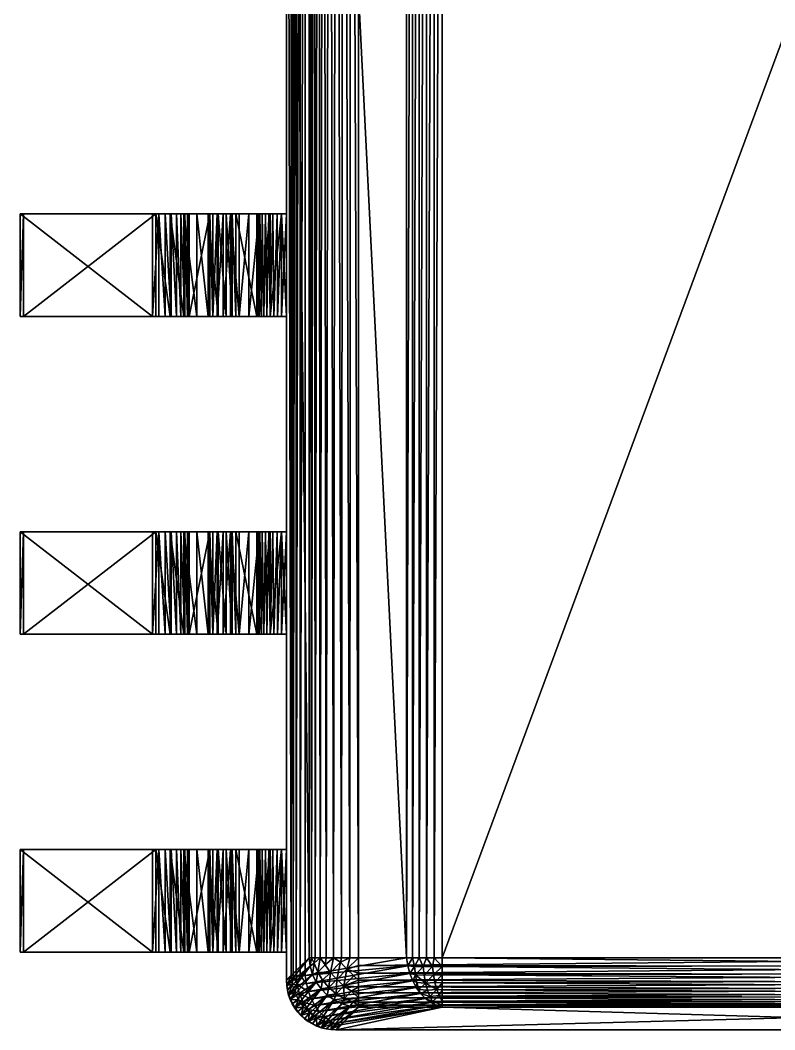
# Model space of a CAD drawing. Extents: x -3.01 to 3.01, y -4.33 to 4.33.
# Drawn here: x -3.013 to 0, y -4.325 to -0.291 of the extents above; entities that cross this region are included whole.
import ezdxf

# ---------------------------------------------------------------- set-up
doc = ezdxf.new("R2010")
doc.units = 0
for name, color, linetype in [('BODY_SO_ncl1_1', 250, 'CONTINUOUS'), ('LEAD_SO_ncl1_23', 7, 'CONTINUOUS'), ('LEAD_SO_ncl1_25', 7, 'CONTINUOUS'), ('LEAD_SO_ncl1_27', 7, 'CONTINUOUS')]:
    doc.layers.add(name, color=color, linetype=linetype)

msp = doc.modelspace()

# ---------------------------------------------------------------- meshes
at = {"layer": 'BODY_SO_ncl1_1', "color": 250}
mesh = msp.add_polyface(dxfattribs=at)
corners = [(-1.859239, -4.037278, 0.36527), (-1.95, 4.125, 0.88), (-1.95, -4.125, 0.88), (-1.95, -4.125, 1.07), (-1.95, 4.125, 1.07), (-1.930622, -4.10866, 1.179898), (1.662278, -4.037278, 1.75), (-1.328829, -4.037278, 1.75), (1.662278, 4.037278, 1.75), (-1.47025, -4.037278, 1.691421), (-1.446386, 4.037278, 1.711803), (-1.446386, -4.037278, 1.711803), (-1.419627, 4.037278, 1.728201), (-1.419627, -4.037278, 1.728201), (-1.390632, 4.037278, 1.740211), (-1.390632, -4.037278, 1.740211), (-1.360116, 4.037278, 1.747538), (-1.360116, -4.037278, 1.747538), (-1.328829, 4.037278, 1.75), (-1.328829, -4.072007, 1.746962), (-1.404181, -4.072329, 1.731916), (-1.438781, -4.071655, 1.713489), (-1.465622, -4.069064, 1.692398), (-1.366685, -4.071655, 1.743352), (-1.457462, -4.10003, 1.689698), (1.662278, -4.068181, 1.747598), (1.662278, -4.098343, 1.74045), (-1.875082, -4.10866, 1.28659), (-1.923046, -4.10866, 1.209457), (-1.923046, 4.10866, 1.209457), (-1.911063, -4.10866, 1.237518), (-1.911063, 4.10866, 1.237518), (-1.894949, -4.10866, 1.263431), (-1.894949, 4.10866, 1.263431), (-1.875082, 4.10866, 1.28659), (-1.855348, -4.070845, 0.360038), (-1.845814, -4.103431, 0.355973), (-1.838867, -4.059398, 0.308748), (-1.850216, -4.037278, 0.331596), (-1.762278, -4.037278, 0.226795), (-1.790835, -4.037278, 0.246791), (-1.796098, -4.064832, 0.253942), (-1.734535, -4.055401, 0.214392), (-1.774801, -4.095667, 0.245309), (-1.697007, -4.037278, 0.203038), (-1.730682, -4.037278, 0.212061), (-1.708319, -4.083319, 0.210896), (-1.815487, -4.037278, 0.271442), (-1.835483, -4.037278, 0.3), (-1.825326, -4.09406, 0.299048), (-1.662278, -4.037278, 0.2), (-1.662278, -4.068181, 0.202402), (1.662278, -4.072007, 0.203038), (1.662278, -4.037278, 0.2), (-1.662278, -4.098343, 0.20955)]
mesh.append_faces([[corners[k] for k in face] for face in [(0, 1, 2), (3, 2, 4), (5, 3, 4), (6, 7, 8), (9, 10, 11), (11, 12, 13), (13, 14, 15), (15, 16, 17), (17, 18, 7), (17, 7, 19), (13, 20, 21), (9, 11, 22), (15, 17, 23), (24, 22, 21), (11, 21, 22), (17, 19, 23), (11, 13, 21), (13, 15, 20), (20, 15, 23), (19, 7, 25), (26, 19, 25), (9, 22, 27), (28, 5, 29), (30, 28, 31), (32, 30, 33), (27, 32, 34), (9, 27, 34), (35, 36, 37), (0, 35, 38), (38, 35, 37), (39, 40, 41), (42, 39, 43), (44, 45, 42), (46, 44, 42), (45, 39, 42), (47, 48, 37), (47, 49, 41), (48, 38, 37), (47, 37, 49), (40, 47, 41), (43, 39, 41), (44, 46, 50), (51, 50, 46), (52, 53, 51), (54, 52, 51), (51, 53, 50)]], dxfattribs={"color": 250})
mesh = msp.add_polyface(dxfattribs=at)
corners = [(-1.859239, 4.037278, 0.36527), (-1.95, 4.125, 0.88), (-1.859239, -4.037278, 0.36527), (-1.95, 4.125, 1.07), (-1.95, -4.125, 0.88), (-1.930622, 4.10866, 1.179898), (-1.930622, -4.10866, 1.179898), (1.859239, 4.037278, 1.58473), (1.95, 4.125, 1.07), (1.95, -4.125, 1.07), (-1.328829, 4.068181, 1.747598), (1.662278, 4.037278, 1.75), (-1.328829, 4.037278, 1.75), (1.855348, 4.070845, 1.589962), (1.851507, 4.037278, 1.614747), (1.796098, 4.064832, 1.696058), (1.822702, 4.037278, 1.669432), (1.802321, 4.037278, 1.692786), (1.83923, 4.037278, 1.643209), (1.838867, 4.059398, 1.641252), (1.778576, 4.037278, 1.71271), (1.752038, 4.037278, 1.728727), (1.723343, 4.037278, 1.74045), (1.734535, 4.055401, 1.735608), (-1.875082, 4.10866, 1.28659), (-1.894949, -4.10866, 1.263431), (-1.894949, 4.10866, 1.263431), (-1.911063, -4.10866, 1.237518), (-1.911063, 4.10866, 1.237518), (-1.923046, -4.10866, 1.209457), (-1.923046, 4.10866, 1.209457), (-1.446386, 4.037278, 1.711803), (-1.47025, 4.037278, 1.691421), (-1.465622, 4.069064, 1.692398), (-1.360116, 4.037278, 1.747538), (-1.47025, -4.037278, 1.691421), (1.95, 4.125, 0.88), (1.762278, 4.037278, 0.226795), (1.776261, 4.044502, 0.235818), (1.751136, 4.05624, 0.22183), (1.693213, 4.070217, 0.205172), (1.662278, 4.037278, 0.2), (1.697007, 4.037278, 0.203038), (1.835483, 4.037278, 0.3), (1.850216, 4.037278, 0.331596), (1.849619, 4.049756, 0.331099), (1.730682, 4.037278, 0.212061), (1.723153, 4.064904, 0.211503), (1.815487, 4.037278, 0.271442), (1.827801, 4.042093, 0.287844), (1.809242, 4.060175, 0.266294), (1.790835, 4.037278, 0.246791), (1.859239, 4.037278, 0.36527), (-1.662278, 4.037278, 0.2), (1.662278, -4.037278, 0.2), (-1.851507, 4.037278, 0.335253), (-1.850216, -4.037278, 0.331596), (-1.83923, 4.037278, 0.306791), (-1.835483, -4.037278, 0.3), (-1.822702, 4.037278, 0.280568), (-1.815487, -4.037278, 0.271442), (-1.802321, 4.037278, 0.257214), (-1.790835, -4.037278, 0.246791), (-1.778576, 4.037278, 0.23729), (-1.762278, -4.037278, 0.226795), (-1.752038, 4.037278, 0.221273), (-1.730682, -4.037278, 0.212061), (-1.723343, 4.037278, 0.20955), (-1.697007, -4.037278, 0.203038), (-1.693181, 4.037278, 0.202402), (-1.662278, -4.037278, 0.2), (-1.855348, 4.070845, 0.360038), (-1.796098, 4.064832, 0.253942), (-1.838867, 4.059398, 0.308748), (-1.734535, 4.055401, 0.214392), (1.662278, 4.068181, 0.202402)]
mesh.append_faces([[corners[k] for k in face] for face in [(0, 1, 2), (3, 4, 1), (5, 6, 3), (7, 8, 9), (10, 11, 12), (13, 7, 14), (15, 16, 17), (18, 16, 19), (14, 18, 19), (17, 20, 15), (21, 22, 23), (24, 25, 26), (26, 27, 28), (28, 29, 30), (30, 6, 5), (31, 32, 33), (12, 34, 10), (35, 24, 32), (8, 36, 9), (37, 38, 39), (40, 41, 42), (43, 44, 45), (42, 46, 47), (46, 37, 39), (48, 49, 50), (51, 48, 50), (37, 51, 38), (44, 52, 45), (48, 43, 49), (41, 53, 54), (0, 2, 55), (55, 56, 57), (57, 58, 59), (59, 60, 61), (61, 62, 63), (63, 64, 65), (65, 66, 67), (67, 68, 69), (69, 70, 53), (71, 0, 55), (72, 59, 61), (57, 59, 73), (55, 57, 73), (61, 63, 72), (65, 67, 74), (75, 53, 41)]], dxfattribs={"color": 250})
mesh = msp.add_polyface(dxfattribs=at)
corners = [(1.662278, 4.037278, 1.75), (-1.328829, -4.037278, 1.75), (-1.328829, 4.037278, 1.75), (-1.360116, 4.037278, 1.747538), (-1.360116, -4.037278, 1.747538), (-1.390632, 4.037278, 1.740211), (-1.390632, -4.037278, 1.740211), (-1.419627, 4.037278, 1.728201), (-1.419627, -4.037278, 1.728201), (-1.446386, 4.037278, 1.711803), (-1.446386, -4.037278, 1.711803), (-1.47025, 4.037278, 1.691421), (-1.47025, -4.037278, 1.691421), (1.835483, -4.037278, 1.65), (1.815487, -4.037278, 1.678558), (1.822702, 4.037278, 1.669432), (1.850216, -4.037278, 1.618404), (1.83923, 4.037278, 1.643209), (1.859239, -4.037278, 1.58473), (1.851507, 4.037278, 1.614747), (1.859239, 4.037278, 1.58473), (1.802321, 4.037278, 1.692786), (1.790835, -4.037278, 1.703209), (1.778576, 4.037278, 1.71271), (1.762278, -4.037278, 1.723205), (1.752038, 4.037278, 1.728727), (1.730682, -4.037278, 1.737939), (1.723343, 4.037278, 1.74045), (1.697007, -4.037278, 1.746962), (1.693181, 4.037278, 1.747598), (1.662278, -4.037278, 1.75), (1.859239, 4.037278, 0.36527), (1.95, -4.125, 0.88), (1.95, 4.125, 0.88), (1.697007, 4.037278, 0.203038), (1.662278, 4.037278, 0.2), (1.693181, -4.037278, 0.202402), (1.730682, 4.037278, 0.212061), (1.723343, -4.037278, 0.20955), (1.762278, 4.037278, 0.226795), (1.752038, -4.037278, 0.221273), (1.790835, 4.037278, 0.246791), (1.778576, -4.037278, 0.23729), (1.815487, 4.037278, 0.271442), (1.802321, -4.037278, 0.257214), (1.835483, 4.037278, 0.3), (1.822702, -4.037278, 0.280568), (1.850216, 4.037278, 0.331596), (1.83923, -4.037278, 0.306791), (1.851507, -4.037278, 0.335253), (1.859239, -4.037278, 0.36527), (1.662278, -4.037278, 0.2), (-1.662278, 4.037278, 0.2), (-1.662278, -4.037278, 0.2), (-1.697007, -4.037278, 0.203038), (-1.693181, 4.037278, 0.202402), (-1.730682, -4.037278, 0.212061), (-1.723343, 4.037278, 0.20955), (-1.762278, -4.037278, 0.226795), (-1.752038, 4.037278, 0.221273), (-1.790835, -4.037278, 0.246791), (-1.778576, 4.037278, 0.23729), (-1.815487, -4.037278, 0.271442), (-1.802321, 4.037278, 0.257214), (-1.835483, -4.037278, 0.3), (-1.822702, 4.037278, 0.280568), (-1.850216, -4.037278, 0.331596), (-1.83923, 4.037278, 0.306791), (-1.859239, -4.037278, 0.36527), (-1.851507, 4.037278, 0.335253)]
mesh.append_faces([[corners[k] for k in face] for face in [(0, 1, 2), (3, 2, 4), (5, 3, 6), (7, 5, 8), (9, 7, 10), (11, 9, 12), (13, 14, 15), (16, 13, 17), (18, 16, 19), (20, 18, 19), (19, 16, 17), (17, 13, 15), (15, 14, 21), (21, 22, 23), (23, 24, 25), (25, 26, 27), (27, 28, 29), (29, 30, 0), (31, 32, 33), (34, 35, 36), (37, 34, 38), (39, 37, 40), (41, 39, 42), (43, 41, 44), (45, 43, 46), (47, 45, 48), (31, 47, 49), (50, 31, 49), (49, 47, 48), (48, 45, 46), (46, 43, 44), (44, 41, 42), (42, 39, 40), (40, 37, 38), (38, 34, 36), (36, 35, 51), (51, 52, 53), (54, 53, 55), (56, 54, 57), (58, 56, 59), (60, 58, 61), (62, 60, 63), (64, 62, 65), (66, 64, 67), (68, 66, 69)]], dxfattribs={"color": 250})
mesh = msp.add_polyface(dxfattribs=at)
corners = [(1.859239, -4.037278, 1.58473), (1.859239, 4.037278, 1.58473), (1.95, -4.125, 1.07), (1.662278, -4.068181, 1.747598), (-1.328829, -4.037278, 1.75), (1.662278, -4.037278, 1.75), (1.848426, -4.068213, 1.616271), (1.855348, -4.070845, 1.589962), (1.790835, -4.037278, 1.703209), (1.815487, -4.037278, 1.678558), (1.788768, -4.072998, 1.700745), (1.695217, -4.068213, 1.744828), (1.730682, -4.037278, 1.737939), (1.728739, -4.070844, 1.735624), (1.697007, -4.037278, 1.746962), (1.850216, -4.037278, 1.618404), (1.762278, -4.037278, 1.723205), (1.835483, -4.037278, 1.65), (1.813451, -4.072456, 1.676132), (1.760242, -4.072456, 1.720779), (1.83354, -4.070844, 1.647685), (1.693181, 4.037278, 1.747598), (1.723343, 4.037278, 1.74045), (1.752038, 4.037278, 1.728727), (1.778576, 4.037278, 1.71271), (1.802321, 4.037278, 1.692786), (1.859239, -4.037278, 0.36527), (1.95, -4.125, 0.88), (1.859239, 4.037278, 0.36527), (1.95, 4.125, 0.88), (1.662278, -4.037278, 0.2), (1.662278, -4.072007, 0.203038), (1.693213, -4.070217, 0.205172), (1.693181, -4.037278, 0.202402), (1.751136, -4.05624, 0.22183), (1.723343, -4.037278, 0.20955), (1.723153, -4.064904, 0.211503), (1.822702, -4.037278, 0.280568), (1.802321, -4.037278, 0.257214), (1.809242, -4.060175, 0.266294), (1.835748, -4.070636, 0.306216), (1.827801, -4.042093, 0.287844), (1.849619, -4.049756, 0.331099), (1.83923, -4.037278, 0.306791), (1.851507, -4.037278, 0.335253), (1.778576, -4.037278, 0.23729), (1.776261, -4.044502, 0.235818), (1.785957, -4.075837, 0.247629), (1.752038, -4.037278, 0.221273), (1.855348, -4.070845, 0.360038)]
mesh.append_faces([[corners[k] for k in face] for face in [(0, 1, 2), (3, 4, 5), (6, 0, 7), (8, 9, 10), (11, 12, 13), (5, 14, 11), (15, 0, 6), (14, 12, 11), (12, 16, 13), (3, 5, 11), (9, 17, 18), (13, 16, 19), (16, 8, 19), (19, 8, 10), (10, 9, 18), (17, 15, 20), (18, 17, 20), (20, 15, 6), (14, 5, 21), (12, 14, 22), (16, 12, 23), (8, 16, 24), (9, 8, 25), (26, 27, 28), (2, 29, 27), (30, 31, 32), (33, 30, 32), (34, 35, 36), (37, 38, 39), (40, 41, 39), (42, 43, 40), (26, 44, 42), (44, 43, 42), (38, 45, 46), (38, 47, 39), (46, 48, 34), (45, 48, 46), (48, 35, 34), (35, 33, 36), (36, 33, 32), (37, 39, 41), (47, 38, 46), (34, 47, 46), (43, 37, 41), (40, 43, 41), (49, 26, 42)]], dxfattribs={"color": 250})
mesh = msp.add_polyface(dxfattribs=at)
corners = [(-1.949986, -4.128031, 0.879951), (-1.859239, -4.037278, 0.36527), (-1.95, -4.125, 0.88), (-1.95, -4.125, 1.07), (-1.930622, -4.10866, 1.179898), (-1.949994, -4.126518, 1.070033), (-1.949986, -4.128031, 1.070049), (-1.366685, -4.071655, 1.743352), (-1.328829, -4.072007, 1.746962), (-1.363236, -4.104968, 1.735025), (-1.445981, -4.129375, 1.683392), (-1.435332, -4.104968, 1.705162), (-1.429702, -4.136186, 1.691569), (-1.457462, -4.10003, 1.689698), (-1.400664, -4.106294, 1.723426), (-1.394924, -4.138124, 1.709567), (-1.438781, -4.071655, 1.713489), (-1.328829, -4.105682, 1.737939), (-1.357606, -4.136186, 1.721432), (-1.404181, -4.072329, 1.731916), (1.662278, -4.098343, 1.74045), (-1.328829, -4.137278, 1.723205), (1.662278, -4.127038, 1.728727), (-1.465622, -4.069064, 1.692398), (-1.870454, -4.140447, 1.287567), (-1.875082, -4.10866, 1.28659), (-1.894949, -4.10866, 1.263431), (-1.923046, -4.10866, 1.209457), (-1.911063, -4.10866, 1.237518), (-1.906921, -4.145682, 1.237959), (-1.926731, -4.142228, 1.185131), (-1.949999, -4.126517, 0.880008), (-1.825326, -4.09406, 0.299048), (-1.830914, -4.134083, 0.353196), (-1.805756, -4.126622, 0.293082), (-1.838867, -4.059398, 0.308748), (-1.845814, -4.103431, 0.355973), (-1.662278, -4.098343, 0.20955), (-1.708319, -4.083319, 0.210896), (-1.680401, -4.109535, 0.214392), (-1.749344, -4.124344, 0.242396), (-1.734535, -4.055401, 0.214392), (-1.774801, -4.095667, 0.245309), (-1.796098, -4.064832, 0.253942), (-1.662278, -4.068181, 0.202402), (-1.720667, -4.149801, 0.245309), (-1.662278, -4.127038, 0.221273), (-1.780882, -4.155882, 0.291068), (1.662278, -4.105682, 0.212061), (1.662278, -4.072007, 0.203038), (1.662278, -4.137278, 0.226795), (-1.855348, -4.070845, 0.360038), (-1.941479, -4.185963, 0.88), (-1.949042, -4.147716, 0.880006)]
mesh.append_faces([[corners[k] for k in face] for face in [(0, 1, 2), (3, 4, 5), (5, 4, 6), (7, 8, 9), (10, 11, 12), (10, 13, 11), (14, 15, 11), (11, 13, 16), (8, 17, 9), (17, 18, 9), (19, 11, 16), (11, 19, 14), (7, 14, 19), (14, 7, 9), (9, 15, 14), (17, 8, 20), (21, 17, 22), (22, 17, 20), (23, 13, 24), (25, 23, 24), (26, 25, 24), (27, 28, 29), (4, 27, 30), (28, 26, 29), (3, 5, 31), (2, 3, 31), (32, 33, 34), (35, 36, 32), (37, 38, 39), (40, 41, 42), (42, 43, 32), (34, 42, 32), (36, 33, 32), (37, 44, 38), (40, 45, 38), (41, 40, 38), (46, 37, 39), (38, 45, 39), (47, 42, 34), (42, 47, 40), (48, 49, 37), (50, 48, 46), (46, 48, 37), (36, 51, 52), (51, 1, 53), (53, 1, 0)]], dxfattribs={"color": 250})
mesh = msp.add_polyface(dxfattribs=at)
corners = [(-1.949042, -4.147716, 1.069994), (-1.948758, -4.147241, 1.069994), (-1.949986, -4.128031, 1.070049), (-1.946186, -4.167081, 1.070002), (-1.945701, -4.166246, 1.070002), (-1.941479, -4.185963, 1.07), (-1.940829, -4.184867, 1.07), (-1.934191, -4.202935, 1.07), (-1.949999, -4.126517, 0.880008), (-1.949986, -4.128031, 0.879951), (-1.95, -4.125, 0.88), (-1.949992, -4.127279, 1.070025), (-1.949994, -4.126518, 1.070033), (-1.926731, -4.142228, 1.185131), (-1.917196, -4.174813, 1.189196), (-1.930622, -4.10866, 1.179898), (-1.934982, -4.204195, 1.07), (-1.906921, -4.145682, 1.237959), (-1.894949, -4.10866, 1.263431), (-1.870454, -4.140447, 1.287567), (-1.923046, -4.10866, 1.209457), (-1.897829, -4.181424, 1.233226), (-1.902296, -4.205466, 1.191973), (-1.862294, -4.171413, 1.284867), (-1.850813, -4.200758, 1.27856), (-1.946186, -4.167081, 0.879998), (-1.940829, -4.184868, 0.88), (-1.941479, -4.185963, 0.88), (-1.945701, -4.166246, 0.879998), (-1.949042, -4.147716, 0.880006), (-1.948758, -4.147241, 0.880006), (-1.805756, -4.126622, 0.293082), (-1.811084, -4.161905, 0.351786), (-1.780882, -4.155882, 0.291068), (-1.830914, -4.134083, 0.353196), (-1.786905, -4.186084, 0.351786), (-1.91691, -4.2381, 0.88), (-1.845814, -4.103431, 0.355973), (-1.934982, -4.204195, 0.88), (-1.926764, -4.221623, 0.88), (-1.855348, -4.070845, 0.360038)]
mesh.append_faces([[corners[k] for k in face] for face in [(0, 1, 2), (3, 4, 0), (4, 1, 0), (5, 6, 3), (6, 4, 3), (7, 6, 5), (8, 9, 10), (11, 12, 2), (13, 14, 5), (15, 13, 0), (2, 15, 0), (0, 13, 3), (3, 13, 5), (5, 14, 16), (17, 18, 19), (13, 20, 17), (21, 14, 17), (22, 14, 21), (23, 17, 19), (14, 13, 17), (23, 24, 21), (17, 23, 21), (25, 26, 27), (28, 26, 25), (29, 28, 25), (30, 28, 29), (9, 30, 29), (6, 7, 26), (4, 6, 28), (1, 4, 30), (2, 1, 9), (11, 2, 9), (12, 11, 8), (8, 11, 9), (9, 1, 30), (30, 4, 28), (28, 6, 26), (31, 32, 33), (34, 32, 31), (32, 35, 33), (32, 34, 36), (34, 37, 38), (39, 34, 38), (38, 37, 27), (27, 40, 25), (25, 40, 29)]], dxfattribs={"color": 250})
mesh = msp.add_polyface(dxfattribs=at)
corners = [(-1.431476, -4.156343, 1.673641), (-1.429702, -4.136186, 1.691569), (-1.422065, -4.164343, 1.673132), (-1.387137, -4.166832, 1.690769), (-1.41432, -4.180237, 1.660698), (-1.377546, -4.19153, 1.667614), (-1.394957, -4.200439, 1.644897), (-1.328829, -4.137278, 1.723205), (-1.328829, -4.165835, 1.703209), (-1.349969, -4.164343, 1.702996), (-1.328829, -4.105682, 1.737939), (-1.357606, -4.136186, 1.721432), (-1.394924, -4.138124, 1.709567), (-1.435332, -4.104968, 1.705162), (-1.445981, -4.129375, 1.683392), (-1.328829, -4.190487, 1.678558), (-1.340562, -4.188566, 1.680285), (-1.363236, -4.104968, 1.735025), (1.662278, -4.153576, 1.71271), (1.662278, -4.177321, 1.692786), (1.662278, -4.197702, 1.669432), (1.662278, -4.127038, 1.728727), (-1.836307, -4.227726, 1.26881), (-1.850813, -4.200758, 1.27856), (-1.457462, -4.10003, 1.689698), (-1.862294, -4.171413, 1.284867), (-1.870454, -4.140447, 1.287567), (-1.71906, -4.200326, 0.299048), (-1.720667, -4.149801, 0.245309), (-1.751622, -4.180756, 0.293082), (-1.780882, -4.155882, 0.291068), (-1.786905, -4.186084, 0.351786), (-1.662278, -4.153576, 0.23729), (-1.689832, -4.171098, 0.253942), (-1.662278, -4.127038, 0.221273), (-1.680401, -4.109535, 0.214392), (-1.759083, -4.205914, 0.353196), (-1.662278, -4.197702, 0.280568), (-1.662278, -4.177321, 0.257214), (-1.749344, -4.124344, 0.242396), (1.662278, -4.165835, 0.246791), (1.662278, -4.137278, 0.226795), (1.662278, -4.190487, 0.271442)]
mesh.append_faces([[corners[k] for k in face] for face in [(0, 1, 2), (3, 4, 2), (5, 4, 3), (6, 4, 5), (7, 8, 9), (10, 7, 11), (11, 7, 9), (12, 1, 13), (0, 14, 1), (12, 2, 1), (4, 0, 2), (9, 5, 3), (8, 15, 16), (12, 11, 9), (9, 8, 16), (5, 9, 16), (12, 9, 3), (2, 12, 3), (12, 17, 11), (8, 7, 18), (15, 8, 19), (20, 15, 19), (19, 8, 18), (18, 7, 21), (0, 4, 22), (14, 0, 23), (24, 14, 25), (26, 24, 25), (25, 14, 23), (27, 28, 29), (30, 31, 29), (32, 28, 33), (28, 27, 33), (32, 34, 28), (28, 34, 35), (31, 36, 29), (33, 37, 38), (38, 32, 33), (27, 37, 33), (29, 39, 30), (39, 29, 28), (40, 41, 32), (42, 40, 38), (37, 42, 38), (38, 40, 32), (32, 41, 34)]], dxfattribs={"color": 250})
mesh = msp.add_polyface(dxfattribs=at)
corners = [(-1.934982, -4.204195, 1.07), (-1.934191, -4.202935, 1.07), (-1.941479, -4.185963, 1.07), (-1.926764, -4.221623, 1.07), (-1.925846, -4.22028, 1.07), (-1.91691, -4.2381, 1.07), (-1.915872, -4.236743, 1.07), (-1.905509, -4.253491, 1.07), (-1.904361, -4.252171, 1.07), (-1.892667, -4.267667, 1.07), (-1.891421, -4.266421, 1.07), (-1.878491, -4.280509, 1.07), (-1.877171, -4.279361, 1.07), (-1.917196, -4.174813, 1.189196), (-1.902296, -4.205466, 1.191973), (-1.882467, -4.233288, 1.193382), (-1.858288, -4.257467, 1.193382), (-1.883025, -4.214651, 1.225519), (-1.897829, -4.181424, 1.233226), (-1.905509, -4.253491, 0.88), (-1.891421, -4.266421, 0.88), (-1.892667, -4.267667, 0.88), (-1.877171, -4.279361, 0.88), (-1.878491, -4.280509, 0.88), (-1.904361, -4.252171, 0.88), (-1.91691, -4.2381, 0.88), (-1.915872, -4.236743, 0.88), (-1.926764, -4.221623, 0.88), (-1.925845, -4.220281, 0.88), (-1.934982, -4.204195, 0.88), (-1.93419, -4.202935, 0.88), (-1.941479, -4.185963, 0.88), (-1.940829, -4.184868, 0.88), (-1.811084, -4.161905, 0.351786), (-1.830914, -4.134083, 0.353196)]
mesh.append_faces([[corners[k] for k in face] for face in [(0, 1, 2), (3, 4, 0), (4, 1, 0), (5, 6, 3), (6, 4, 3), (7, 8, 5), (8, 6, 5), (9, 10, 7), (10, 8, 7), (11, 10, 9), (12, 10, 11), (13, 14, 0), (14, 15, 5), (15, 16, 9), (0, 14, 3), (3, 14, 5), (5, 15, 7), (7, 15, 9), (17, 14, 18), (15, 14, 17), (19, 20, 21), (20, 22, 23), (24, 20, 19), (20, 23, 21), (25, 24, 19), (26, 24, 25), (27, 26, 25), (28, 26, 27), (29, 28, 27), (30, 28, 29), (31, 30, 29), (32, 30, 31), (24, 10, 20), (8, 10, 24), (6, 8, 26), (4, 6, 28), (1, 4, 30), (10, 12, 20), (32, 1, 30), (30, 4, 28), (28, 6, 26), (26, 8, 24), (20, 12, 22), (19, 33, 25), (25, 34, 27)]], dxfattribs={"color": 250})
mesh = msp.add_polyface(dxfattribs=at)
corners = [(-1.8631, -4.29191, 1.07), (-1.877171, -4.279361, 1.07), (-1.878491, -4.280509, 1.07), (-1.861743, -4.290872, 1.07), (-1.846623, -4.301764, 1.07), (-1.84528, -4.300846, 1.07), (-1.829195, -4.309982, 1.07), (-1.827935, -4.309191, 1.07), (-1.810963, -4.316479, 1.07), (-1.809867, -4.315829, 1.07), (-1.858288, -4.257467, 1.193382), (-1.830466, -4.277296, 1.191973), (-1.799813, -4.292196, 1.189196), (-1.892667, -4.267667, 1.07), (-1.863021, -4.244213, 1.215106), (-1.882467, -4.233288, 1.193382), (-1.883025, -4.214651, 1.225519), (-1.838509, -4.26909, 1.202345), (-1.799788, -4.271822, 1.240066), (-1.850813, -4.200758, 1.27856), (-1.836307, -4.227726, 1.26881), (-1.819151, -4.251619, 1.255867), (-1.897829, -4.181424, 1.233226), (-1.827935, -4.30919, 0.88), (-1.809868, -4.315829, 0.88), (-1.810963, -4.316479, 0.88), (-1.845281, -4.300845, 0.88), (-1.829195, -4.309982, 0.88), (-1.861744, -4.290872, 0.88), (-1.846623, -4.301764, 0.88), (-1.877171, -4.279361, 0.88), (-1.8631, -4.29191, 0.88), (-1.878491, -4.280509, 0.88), (-1.786905, -4.186084, 0.351786), (-1.811084, -4.161905, 0.351786), (-1.892667, -4.267667, 0.88), (-1.759083, -4.205914, 0.353196), (-1.905509, -4.253491, 0.88)]
mesh.append_faces([[corners[k] for k in face] for face in [(0, 1, 2), (3, 1, 0), (4, 3, 0), (5, 3, 4), (6, 5, 4), (7, 5, 6), (8, 7, 6), (9, 7, 8), (10, 11, 0), (11, 12, 6), (13, 10, 2), (2, 10, 0), (0, 11, 4), (4, 11, 6), (14, 15, 16), (17, 10, 14), (18, 11, 17), (10, 15, 14), (19, 20, 16), (20, 21, 14), (22, 19, 16), (11, 10, 17), (16, 20, 14), (21, 18, 17), (14, 21, 17), (23, 24, 25), (26, 23, 27), (23, 25, 27), (28, 26, 29), (26, 27, 29), (30, 28, 31), (28, 29, 31), (30, 31, 32), (3, 5, 28), (1, 3, 30), (5, 7, 26), (7, 9, 23), (30, 3, 28), (28, 5, 26), (26, 7, 23), (23, 9, 24), (33, 34, 35), (29, 36, 31), (31, 33, 32), (32, 33, 35), (35, 34, 37)]], dxfattribs={"color": 250})
mesh = msp.add_polyface(dxfattribs=at)
corners = [(-1.792081, -4.321186, 1.070002), (-1.809867, -4.315829, 1.07), (-1.810963, -4.316479, 1.07), (-1.791246, -4.320701, 1.070002), (-1.772716, -4.324042, 1.069994), (-1.772241, -4.323758, 1.069994), (-1.753031, -4.324986, 1.070049), (-1.799813, -4.292196, 1.189196), (-1.767228, -4.301731, 1.185131), (-1.73366, -4.305622, 1.179898), (-1.829195, -4.309982, 1.07), (-1.751518, -4.324994, 1.070033), (-1.752279, -4.324992, 1.070025), (-1.75, -4.325, 1.07), (-1.830466, -4.277296, 1.191973), (-1.799788, -4.271822, 1.240066), (-1.778717, -4.287812, 1.221815), (-1.756484, -4.299176, 1.201585), (-1.772716, -4.324042, 0.880006), (-1.772241, -4.323758, 0.880006), (-1.753031, -4.324986, 0.879951), (-1.791246, -4.320701, 0.879998), (-1.809868, -4.315829, 0.88), (-1.792081, -4.321186, 0.879998), (-1.810963, -4.316479, 0.88), (-1.75, -4.325, 0.88), (-1.751517, -4.324999, 0.880008), (-1.759083, -4.205914, 0.353196), (-1.728431, -4.220814, 0.355973), (-1.71906, -4.200326, 0.299048), (-1.751622, -4.180756, 0.293082), (-1.786905, -4.186084, 0.351786), (-1.8631, -4.29191, 0.88), (-1.829195, -4.309982, 0.88), (-1.695845, -4.230348, 0.360038), (-1.662278, -4.234239, 0.36527), (-1.846623, -4.301764, 0.88)]
mesh.append_faces([[corners[k] for k in face] for face in [(0, 1, 2), (3, 1, 0), (4, 3, 0), (5, 3, 4), (6, 5, 4), (7, 8, 2), (8, 9, 4), (10, 7, 2), (2, 8, 0), (0, 8, 4), (4, 9, 6), (6, 9, 11), (12, 6, 11), (11, 9, 13), (7, 14, 15), (8, 7, 16), (9, 8, 17), (17, 8, 16), (16, 7, 15), (18, 19, 20), (21, 19, 18), (22, 21, 23), (21, 18, 23), (22, 23, 24), (13, 25, 26), (12, 11, 26), (6, 12, 20), (1, 3, 22), (3, 5, 21), (22, 3, 21), (5, 6, 19), (21, 5, 19), (19, 6, 20), (11, 13, 26), (20, 12, 26), (26, 25, 20), (27, 28, 29), (30, 27, 29), (27, 31, 32), (28, 27, 33), (34, 28, 24), (20, 35, 18), (18, 34, 23), (23, 34, 24), (24, 28, 33), (33, 27, 36)]], dxfattribs={"color": 250})
mesh = msp.add_polyface(dxfattribs=at)
corners = [(-1.73366, -4.305622, 1.179898), (-1.328829, -4.234239, 1.58473), (-1.75, -4.325, 1.07), (1.75, -4.325, 1.07), (-1.366447, -4.211453, 1.640818), (-1.394957, -4.200439, 1.644897), (-1.377546, -4.19153, 1.667614), (-1.351652, -4.227794, 1.606416), (-1.373886, -4.216429, 1.626646), (-1.328829, -4.225216, 1.618404), (-1.340562, -4.188566, 1.680285), (-1.328829, -4.210483, 1.65), (-1.328829, -4.190487, 1.678558), (1.662278, -4.197702, 1.669432), (1.662278, -4.21423, 1.643209), (1.662278, -4.226507, 1.614747), (1.662278, -4.234239, 1.58473), (-1.41432, -4.180237, 1.660698), (-1.819151, -4.251619, 1.255867), (-1.799788, -4.271822, 1.240066), (-1.778717, -4.287812, 1.221815), (-1.756484, -4.299176, 1.201585), (-1.850813, -4.200758, 1.27856), (-1.431476, -4.156343, 1.673641), (-1.836307, -4.227726, 1.26881), (-1.753031, -4.324986, 0.879951), (-1.75, -4.325, 0.88), (-1.662278, -4.234239, 0.36527), (1.662278, -4.234239, 0.36527), (1.75, -4.325, 0.88), (-1.695845, -4.230348, 0.360038), (-1.662278, -4.226507, 0.335253), (-1.728431, -4.220814, 0.355973), (-1.684398, -4.213867, 0.308748), (-1.71906, -4.200326, 0.299048), (-1.662278, -4.197702, 0.280568), (-1.662278, -4.21423, 0.306791), (1.662278, -4.210483, 0.3), (1.662278, -4.190487, 0.271442), (1.662278, -4.225216, 0.331596), (-1.772716, -4.324042, 0.880006)]
mesh.append_faces([[corners[k] for k in face] for face in [(0, 1, 2), (1, 3, 2), (4, 5, 6), (7, 8, 4), (1, 7, 9), (9, 7, 4), (8, 5, 4), (10, 11, 4), (12, 11, 10), (11, 9, 4), (6, 10, 4), (11, 12, 13), (9, 11, 14), (1, 9, 15), (16, 1, 15), (15, 9, 14), (14, 11, 13), (17, 5, 18), (5, 8, 19), (8, 7, 20), (7, 1, 21), (22, 23, 24), (24, 17, 18), (18, 5, 19), (19, 8, 20), (20, 7, 21), (21, 1, 0), (25, 26, 27), (27, 26, 28), (28, 26, 29), (3, 29, 2), (2, 29, 26), (30, 27, 31), (32, 30, 33), (33, 30, 31), (34, 32, 33), (33, 35, 34), (36, 35, 33), (31, 36, 33), (37, 38, 35), (39, 37, 36), (28, 39, 31), (27, 28, 31), (31, 39, 36), (36, 37, 35), (27, 30, 40)]], dxfattribs={"color": 250})
mesh = msp.add_polyface(dxfattribs=at)
corners = [(-1.328829, -4.234239, 1.58473), (1.662278, -4.234239, 1.58473), (1.75, -4.325, 1.07), (1.751518, -4.324994, 1.070033), (1.753031, -4.324986, 1.070049), (1.695845, -4.230348, 1.589962), (1.772716, -4.324042, 1.069994), (1.662278, -4.197702, 1.669432), (1.662278, -4.177321, 1.692786), (1.685175, -4.184242, 1.683706), (1.695636, -4.210748, 1.643784), (1.667093, -4.202801, 1.662156), (1.674756, -4.224619, 1.618901), (1.662278, -4.21423, 1.643209), (1.662278, -4.226507, 1.614747), (1.728431, -4.220814, 1.594027), (1.723165, -4.213424, 1.622563), (1.748844, -4.210748, 1.599136), (1.700837, -4.160957, 1.702371), (1.731, -4.166894, 1.685929), (1.714586, -4.191297, 1.666369), (1.701964, -4.227509, 1.597296), (1.759075, -4.168894, 1.665358), (1.742408, -4.193673, 1.645496), (1.753031, -4.324986, 0.879951), (1.662278, -4.234239, 0.36527), (1.75, -4.325, 0.88), (1.693213, -4.223426, 0.333729), (1.695845, -4.230348, 0.360038), (1.662278, -4.165835, 0.246791), (1.662278, -4.190487, 0.271442), (1.697998, -4.163768, 0.249255), (1.662278, -4.225216, 0.331596), (1.662278, -4.210483, 0.3), (1.697456, -4.188451, 0.273868), (1.695844, -4.20854, 0.302315), (1.728331, -4.202776, 0.309185), (1.728431, -4.220814, 0.355973), (1.723153, -4.218113, 0.340061), (1.751136, -4.209449, 0.350387), (1.73257, -4.157633, 0.256566), (1.731502, -4.182409, 0.281068), (1.772716, -4.324042, 0.880006)]
mesh.append_faces([[corners[k] for k in face] for face in [(0, 1, 2), (2, 1, 3), (3, 1, 4), (1, 5, 6), (4, 1, 6), (7, 8, 9), (10, 11, 9), (12, 13, 10), (1, 14, 12), (14, 13, 12), (15, 16, 17), (8, 18, 9), (19, 20, 18), (15, 5, 21), (7, 9, 11), (5, 12, 21), (20, 10, 9), (18, 20, 9), (13, 7, 11), (10, 13, 11), (5, 1, 12), (10, 16, 12), (16, 15, 21), (12, 16, 21), (22, 20, 19), (23, 10, 20), (10, 23, 16), (24, 25, 26), (27, 25, 28), (29, 30, 31), (32, 25, 27), (30, 33, 34), (31, 30, 34), (33, 32, 35), (34, 33, 35), (35, 27, 36), (35, 32, 27), (28, 37, 38), (27, 28, 38), (36, 27, 38), (38, 37, 39), (40, 34, 41), (35, 41, 34), (41, 35, 36), (28, 25, 42), (42, 25, 24)]], dxfattribs={"color": 250})
at = {"layer": 'LEAD_SO_ncl1_23', "color": 7}
mesh = msp.add_polyface(dxfattribs=at)
corners = [(-2.255598, -1.065, 0.830358), (-1.970004, -1.065, 1.07), (-2.338837, -1.065, 0.358286), (-2.485246, -1.065, 0.226459), (-3.013254, -1.065, 0.189537), (-3, -1.065), (-2.471992, -1.065, 0.036922), (-2.151724, -1.065, 0.325292), (-2.068485, -1.065, 0.797365), (-1.970004, -1.065, 0.88), (-1.95, -1.065, 0.88), (-1.95, -1.065, 1.07), (-2.255598, -1.475, 0.830358), (-1.970004, -1.475, 1.07), (-1.95, -1.475, 1.07), (-1.95, -1.475, 0.88), (-1.970004, -1.475, 0.88), (-2.068485, -1.475, 0.797365), (-2.151724, -1.475, 0.325292), (-2.471992, -1.475, 0.036922), (-3, -1.475), (-3.013254, -1.475, 0.189537), (-2.485246, -1.475, 0.226459), (-2.338837, -1.475, 0.358286), (-2.244387, -1.065, 0.873883), (-2.226585, -1.065, 0.915153), (-2.20262, -1.065, 0.953176), (-2.173067, -1.065, 0.98704), (-2.138637, -1.065, 1.01593), (-2.100156, -1.065, 1.039153), (-2.058549, -1.065, 1.056152), (-2.014814, -1.065, 1.066517), (-2.459055, -1.065, 0.23049), (-2.43389, -1.065, 0.238789), (-2.410439, -1.065, 0.251127), (-2.389346, -1.065, 0.267166), (-2.371189, -1.065, 0.286467), (-2.356467, -1.065, 0.3085), (-2.345584, -1.065, 0.33266), (-2.166482, -1.065, 0.269237), (-2.19029, -1.065, 0.216386), (-2.222494, -1.065, 0.168189), (-2.262211, -1.065, 0.125969), (-2.308352, -1.065, 0.090882), (-2.359651, -1.065, 0.063893), (-2.414701, -1.065, 0.04574), (-1.987369, -1.065, 0.878481), (-2.004206, -1.065, 0.873969), (-2.020004, -1.065, 0.866603), (-2.034283, -1.065, 0.856604), (-2.046608, -1.065, 0.844279), (-2.056607, -1.065, 0.83), (-2.063973, -1.065, 0.814202), (-2.014814, -1.475, 1.066517), (-2.058549, -1.475, 1.056152), (-2.100156, -1.475, 1.039153), (-2.138637, -1.475, 1.01593), (-2.173067, -1.475, 0.98704), (-2.20262, -1.475, 0.953176), (-2.226585, -1.475, 0.915153), (-2.244387, -1.475, 0.873883), (-2.064619, -1.475, 0.812373), (-2.05848, -1.475, 0.826604), (-2.050216, -1.475, 0.839716), (-2.040026, -1.475, 0.851393), (-2.028153, -1.475, 0.861355), (-2.014884, -1.475, 0.869363), (-2.000537, -1.475, 0.875225), (-1.985456, -1.475, 0.878799), (-2.166482, -1.475, 0.269237), (-2.19029, -1.475, 0.216386), (-2.222494, -1.475, 0.168189), (-2.262211, -1.475, 0.125969), (-2.308352, -1.475, 0.090882), (-2.359651, -1.475, 0.063893), (-2.414701, -1.475, 0.04574), (-2.459055, -1.475, 0.23049), (-2.43389, -1.475, 0.238789), (-2.410439, -1.475, 0.251127), (-2.389346, -1.475, 0.267166), (-2.371189, -1.475, 0.286467), (-2.356467, -1.475, 0.3085), (-2.345584, -1.475, 0.33266)]
mesh.append_faces([[corners[k] for k in face] for face in [(51, 25, 52), (31, 30, 46), (30, 29, 47), (29, 28, 48), (28, 27, 49), (27, 26, 50), (26, 25, 51), (25, 24, 52), (0, 2, 7), (37, 36, 41), (36, 35, 42), (35, 34, 43), (45, 33, 32), (6, 3, 5), (32, 3, 6), (3, 4, 5), (34, 33, 44), (38, 37, 40), (32, 6, 45), (2, 38, 39), (33, 45, 44), (34, 44, 43), (35, 43, 42), (36, 42, 41), (37, 41, 40), (38, 40, 39), (2, 39, 7), (24, 0, 8), (0, 7, 8), (1, 31, 9), (24, 8, 52), (26, 51, 50), (27, 50, 49), (28, 49, 48), (29, 48, 47), (30, 47, 46), (31, 46, 9), (11, 1, 10), (1, 9, 10), (12, 0, 60), (25, 60, 24), (27, 58, 26), (29, 56, 28), (31, 54, 30), (1, 53, 31), (55, 56, 29), (54, 55, 30), (53, 54, 31), (13, 53, 1), (30, 55, 29), (57, 58, 27), (58, 59, 26), (26, 59, 25), (59, 60, 25), (60, 0, 24), (57, 27, 56), (28, 56, 27), (13, 11, 14), (11, 13, 1), (14, 11, 15), (15, 11, 10), (10, 9, 15), (15, 9, 16), (8, 17, 61), (62, 51, 52), (64, 49, 50), (66, 47, 48), (67, 46, 47), (68, 9, 46), (65, 66, 48), (66, 67, 47), (67, 68, 46), (68, 16, 9), (64, 65, 49), (63, 64, 50), (65, 48, 49), (62, 63, 51), (63, 50, 51), (61, 62, 52), (8, 61, 52), (17, 7, 18), (7, 17, 8), (72, 71, 42), (73, 72, 43), (74, 73, 44), (75, 74, 45), (19, 75, 6), (71, 70, 41), (6, 75, 45), (70, 69, 40), (45, 74, 44), (69, 18, 39), (44, 73, 43), (43, 72, 42), (42, 71, 41), (41, 70, 40), (40, 69, 39), (39, 18, 7), (19, 6, 20), (20, 6, 5), (20, 5, 21), (21, 5, 4), (21, 4, 22), (22, 4, 3), (22, 3, 32), (32, 77, 76), (34, 79, 78), (36, 81, 80), (38, 23, 82), (35, 36, 80), (36, 37, 81), (37, 38, 82), (38, 2, 23), (37, 82, 81), (34, 35, 79), (35, 80, 79), (33, 34, 78), (33, 78, 77), (32, 33, 77), (22, 32, 76), (2, 0, 23), (23, 0, 12), (80, 81, 71), (79, 80, 72), (78, 79, 73), (77, 75, 76), (22, 19, 20), (22, 76, 19), (21, 22, 20), (77, 78, 74), (81, 82, 70), (19, 76, 75), (82, 23, 69), (75, 77, 74), (23, 12, 18), (74, 78, 73), (73, 79, 72), (72, 80, 71), (71, 81, 70), (70, 82, 69), (12, 17, 18), (69, 23, 18), (17, 12, 61), (61, 12, 60), (62, 61, 59), (63, 62, 58), (64, 63, 57), (65, 64, 56), (66, 65, 55), (67, 66, 54), (68, 67, 53), (16, 68, 13), (15, 16, 14), (14, 16, 13), (13, 68, 53), (53, 67, 54), (54, 66, 55), (55, 65, 56), (56, 64, 57), (57, 63, 58), (58, 62, 59), (59, 61, 60)]], dxfattribs={"color": 7})
at = {"layer": 'LEAD_SO_ncl1_25', "color": 7}
mesh = msp.add_polyface(dxfattribs=at)
corners = [(-2.255598, -2.335, 0.830358), (-1.970004, -2.335, 1.07), (-2.338837, -2.335, 0.358286), (-2.485246, -2.335, 0.226459), (-3.013254, -2.335, 0.189537), (-3, -2.335), (-2.471992, -2.335, 0.036922), (-2.151724, -2.335, 0.325292), (-2.068485, -2.335, 0.797365), (-1.970004, -2.335, 0.88), (-1.95, -2.335, 0.88), (-1.95, -2.335, 1.07), (-2.255598, -2.745, 0.830358), (-1.970004, -2.745, 1.07), (-1.95, -2.745, 1.07), (-1.95, -2.745, 0.88), (-1.970004, -2.745, 0.88), (-2.068485, -2.745, 0.797365), (-2.151724, -2.745, 0.325292), (-2.471992, -2.745, 0.036922), (-3, -2.745), (-3.013254, -2.745, 0.189537), (-2.485246, -2.745, 0.226459), (-2.338837, -2.745, 0.358286), (-2.244387, -2.335, 0.873883), (-2.226585, -2.335, 0.915153), (-2.20262, -2.335, 0.953176), (-2.173067, -2.335, 0.98704), (-2.138637, -2.335, 1.01593), (-2.100156, -2.335, 1.039153), (-2.058549, -2.335, 1.056152), (-2.014814, -2.335, 1.066517), (-2.459055, -2.335, 0.23049), (-2.43389, -2.335, 0.238789), (-2.410439, -2.335, 0.251127), (-2.389346, -2.335, 0.267166), (-2.371189, -2.335, 0.286467), (-2.356467, -2.335, 0.3085), (-2.345584, -2.335, 0.33266), (-2.166482, -2.335, 0.269237), (-2.19029, -2.335, 0.216386), (-2.222494, -2.335, 0.168189), (-2.262211, -2.335, 0.125969), (-2.308352, -2.335, 0.090882), (-2.359651, -2.335, 0.063893), (-2.414701, -2.335, 0.04574), (-1.987369, -2.335, 0.878481), (-2.004206, -2.335, 0.873969), (-2.020004, -2.335, 0.866603), (-2.034283, -2.335, 0.856604), (-2.046608, -2.335, 0.844279), (-2.056607, -2.335, 0.83), (-2.063973, -2.335, 0.814202), (-2.014814, -2.745, 1.066517), (-2.058549, -2.745, 1.056152), (-2.100156, -2.745, 1.039153), (-2.138637, -2.745, 1.01593), (-2.173067, -2.745, 0.98704), (-2.20262, -2.745, 0.953176), (-2.226585, -2.745, 0.915153), (-2.244387, -2.745, 0.873883), (-2.064619, -2.745, 0.812373), (-2.05848, -2.745, 0.826604), (-2.050216, -2.745, 0.839716), (-2.040026, -2.745, 0.851393), (-2.028153, -2.745, 0.861355), (-2.014884, -2.745, 0.869363), (-2.000537, -2.745, 0.875225), (-1.985456, -2.745, 0.878799), (-2.166482, -2.745, 0.269237), (-2.19029, -2.745, 0.216386), (-2.222494, -2.745, 0.168189), (-2.262211, -2.745, 0.125969), (-2.308352, -2.745, 0.090882), (-2.359651, -2.745, 0.063893), (-2.414701, -2.745, 0.04574), (-2.459055, -2.745, 0.23049), (-2.43389, -2.745, 0.238789), (-2.410439, -2.745, 0.251127), (-2.389346, -2.745, 0.267166), (-2.371189, -2.745, 0.286467), (-2.356467, -2.745, 0.3085), (-2.345584, -2.745, 0.33266)]
mesh.append_faces([[corners[k] for k in face] for face in [(51, 25, 52), (31, 30, 46), (30, 29, 47), (29, 28, 48), (28, 27, 49), (27, 26, 50), (26, 25, 51), (25, 24, 52), (0, 2, 7), (37, 36, 41), (36, 35, 42), (35, 34, 43), (45, 33, 32), (6, 3, 5), (32, 3, 6), (3, 4, 5), (34, 33, 44), (38, 37, 40), (32, 6, 45), (2, 38, 39), (33, 45, 44), (34, 44, 43), (35, 43, 42), (36, 42, 41), (37, 41, 40), (38, 40, 39), (2, 39, 7), (24, 0, 8), (0, 7, 8), (1, 31, 9), (24, 8, 52), (26, 51, 50), (27, 50, 49), (28, 49, 48), (29, 48, 47), (30, 47, 46), (31, 46, 9), (11, 1, 10), (1, 9, 10), (12, 0, 60), (25, 60, 24), (27, 58, 26), (29, 56, 28), (31, 54, 30), (1, 53, 31), (55, 56, 29), (54, 55, 30), (53, 54, 31), (13, 53, 1), (30, 55, 29), (57, 58, 27), (58, 59, 26), (26, 59, 25), (59, 60, 25), (60, 0, 24), (57, 27, 56), (28, 56, 27), (13, 11, 14), (11, 13, 1), (14, 11, 15), (15, 11, 10), (10, 9, 15), (15, 9, 16), (8, 17, 61), (62, 51, 52), (64, 49, 50), (66, 47, 48), (67, 46, 47), (68, 9, 46), (65, 66, 48), (66, 67, 47), (67, 68, 46), (68, 16, 9), (64, 65, 49), (63, 64, 50), (65, 48, 49), (62, 63, 51), (63, 50, 51), (61, 62, 52), (8, 61, 52), (17, 7, 18), (7, 17, 8), (72, 71, 42), (73, 72, 43), (74, 73, 44), (75, 74, 45), (19, 75, 6), (71, 70, 41), (6, 75, 45), (70, 69, 40), (45, 74, 44), (69, 18, 39), (44, 73, 43), (43, 72, 42), (42, 71, 41), (41, 70, 40), (40, 69, 39), (39, 18, 7), (19, 6, 20), (20, 6, 5), (20, 5, 21), (21, 5, 4), (21, 4, 22), (22, 4, 3), (22, 3, 32), (32, 77, 76), (34, 79, 78), (36, 81, 80), (38, 23, 82), (35, 36, 80), (36, 37, 81), (37, 38, 82), (38, 2, 23), (37, 82, 81), (34, 35, 79), (35, 80, 79), (33, 34, 78), (33, 78, 77), (32, 33, 77), (22, 32, 76), (2, 0, 23), (23, 0, 12), (80, 81, 71), (79, 80, 72), (78, 79, 73), (77, 75, 76), (22, 19, 20), (22, 76, 19), (21, 22, 20), (77, 78, 74), (81, 82, 70), (19, 76, 75), (82, 23, 69), (75, 77, 74), (23, 12, 18), (74, 78, 73), (73, 79, 72), (72, 80, 71), (71, 81, 70), (70, 82, 69), (12, 17, 18), (69, 23, 18), (17, 12, 61), (61, 12, 60), (62, 61, 59), (63, 62, 58), (64, 63, 57), (65, 64, 56), (66, 65, 55), (67, 66, 54), (68, 67, 53), (16, 68, 13), (15, 16, 14), (14, 16, 13), (13, 68, 53), (53, 67, 54), (54, 66, 55), (55, 65, 56), (56, 64, 57), (57, 63, 58), (58, 62, 59), (59, 61, 60)]], dxfattribs={"color": 7})
at = {"layer": 'LEAD_SO_ncl1_27', "color": 7}
mesh = msp.add_polyface(dxfattribs=at)
corners = [(-2.255598, -3.605, 0.830358), (-1.970004, -3.605, 1.07), (-2.338837, -3.605, 0.358286), (-2.485246, -3.605, 0.226459), (-3.013254, -3.605, 0.189537), (-3, -3.605), (-2.471992, -3.605, 0.036922), (-2.151724, -3.605, 0.325292), (-2.068485, -3.605, 0.797365), (-1.970004, -3.605, 0.88), (-1.95, -3.605, 0.88), (-1.95, -3.605, 1.07), (-2.255598, -4.015, 0.830358), (-1.970004, -4.015, 1.07), (-1.95, -4.015, 1.07), (-1.95, -4.015, 0.88), (-1.970004, -4.015, 0.88), (-2.068485, -4.015, 0.797365), (-2.151724, -4.015, 0.325292), (-2.471992, -4.015, 0.036922), (-3, -4.015), (-3.013254, -4.015, 0.189537), (-2.485246, -4.015, 0.226459), (-2.338837, -4.015, 0.358286), (-2.244387, -3.605, 0.873883), (-2.226585, -3.605, 0.915153), (-2.20262, -3.605, 0.953176), (-2.173067, -3.605, 0.98704), (-2.138637, -3.605, 1.01593), (-2.100156, -3.605, 1.039153), (-2.058549, -3.605, 1.056152), (-2.014814, -3.605, 1.066517), (-2.459055, -3.605, 0.23049), (-2.43389, -3.605, 0.238789), (-2.410439, -3.605, 0.251127), (-2.389346, -3.605, 0.267166), (-2.371189, -3.605, 0.286467), (-2.356467, -3.605, 0.3085), (-2.345584, -3.605, 0.33266), (-2.166482, -3.605, 0.269237), (-2.19029, -3.605, 0.216386), (-2.222494, -3.605, 0.168189), (-2.262211, -3.605, 0.125969), (-2.308352, -3.605, 0.090882), (-2.359651, -3.605, 0.063893), (-2.414701, -3.605, 0.04574), (-1.987369, -3.605, 0.878481), (-2.004206, -3.605, 0.873969), (-2.020004, -3.605, 0.866603), (-2.034283, -3.605, 0.856604), (-2.046608, -3.605, 0.844279), (-2.056607, -3.605, 0.83), (-2.063973, -3.605, 0.814202), (-2.014814, -4.015, 1.066517), (-2.058549, -4.015, 1.056152), (-2.100156, -4.015, 1.039153), (-2.138637, -4.015, 1.01593), (-2.173067, -4.015, 0.98704), (-2.20262, -4.015, 0.953176), (-2.226585, -4.015, 0.915153), (-2.244387, -4.015, 0.873883), (-2.064619, -4.015, 0.812373), (-2.05848, -4.015, 0.826604), (-2.050216, -4.015, 0.839716), (-2.040026, -4.015, 0.851393), (-2.028153, -4.015, 0.861355), (-2.014884, -4.015, 0.869363), (-2.000537, -4.015, 0.875225), (-1.985456, -4.015, 0.878799), (-2.166482, -4.015, 0.269237), (-2.19029, -4.015, 0.216386), (-2.222494, -4.015, 0.168189), (-2.262211, -4.015, 0.125969), (-2.308352, -4.015, 0.090882), (-2.359651, -4.015, 0.063893), (-2.414701, -4.015, 0.04574), (-2.459055, -4.015, 0.23049), (-2.43389, -4.015, 0.238789), (-2.410439, -4.015, 0.251127), (-2.389346, -4.015, 0.267166), (-2.371189, -4.015, 0.286467), (-2.356467, -4.015, 0.3085), (-2.345584, -4.015, 0.33266)]
mesh.append_faces([[corners[k] for k in face] for face in [(51, 25, 52), (31, 30, 46), (30, 29, 47), (29, 28, 48), (28, 27, 49), (27, 26, 50), (26, 25, 51), (25, 24, 52), (0, 2, 7), (37, 36, 41), (36, 35, 42), (35, 34, 43), (45, 33, 32), (6, 3, 5), (32, 3, 6), (3, 4, 5), (34, 33, 44), (38, 37, 40), (32, 6, 45), (2, 38, 39), (33, 45, 44), (34, 44, 43), (35, 43, 42), (36, 42, 41), (37, 41, 40), (38, 40, 39), (2, 39, 7), (24, 0, 8), (0, 7, 8), (1, 31, 9), (24, 8, 52), (26, 51, 50), (27, 50, 49), (28, 49, 48), (29, 48, 47), (30, 47, 46), (31, 46, 9), (11, 1, 10), (1, 9, 10), (12, 0, 60), (25, 60, 24), (27, 58, 26), (29, 56, 28), (31, 54, 30), (1, 53, 31), (55, 56, 29), (54, 55, 30), (53, 54, 31), (13, 53, 1), (30, 55, 29), (57, 58, 27), (58, 59, 26), (26, 59, 25), (59, 60, 25), (60, 0, 24), (57, 27, 56), (28, 56, 27), (13, 11, 14), (11, 13, 1), (14, 11, 15), (15, 11, 10), (10, 9, 15), (15, 9, 16), (8, 17, 61), (62, 51, 52), (64, 49, 50), (66, 47, 48), (67, 46, 47), (68, 9, 46), (65, 66, 48), (66, 67, 47), (67, 68, 46), (68, 16, 9), (64, 65, 49), (63, 64, 50), (65, 48, 49), (62, 63, 51), (63, 50, 51), (61, 62, 52), (8, 61, 52), (17, 7, 18), (7, 17, 8), (72, 71, 42), (73, 72, 43), (74, 73, 44), (75, 74, 45), (19, 75, 6), (71, 70, 41), (6, 75, 45), (70, 69, 40), (45, 74, 44), (69, 18, 39), (44, 73, 43), (43, 72, 42), (42, 71, 41), (41, 70, 40), (40, 69, 39), (39, 18, 7), (19, 6, 20), (20, 6, 5), (20, 5, 21), (21, 5, 4), (21, 4, 22), (22, 4, 3), (22, 3, 32), (32, 77, 76), (34, 79, 78), (36, 81, 80), (38, 23, 82), (35, 36, 80), (36, 37, 81), (37, 38, 82), (38, 2, 23), (37, 82, 81), (34, 35, 79), (35, 80, 79), (33, 34, 78), (33, 78, 77), (32, 33, 77), (22, 32, 76), (2, 0, 23), (23, 0, 12), (80, 81, 71), (79, 80, 72), (78, 79, 73), (77, 75, 76), (22, 19, 20), (22, 76, 19), (21, 22, 20), (77, 78, 74), (81, 82, 70), (19, 76, 75), (82, 23, 69), (75, 77, 74), (23, 12, 18), (74, 78, 73), (73, 79, 72), (72, 80, 71), (71, 81, 70), (70, 82, 69), (12, 17, 18), (69, 23, 18), (17, 12, 61), (61, 12, 60), (62, 61, 59), (63, 62, 58), (64, 63, 57), (65, 64, 56), (66, 65, 55), (67, 66, 54), (68, 67, 53), (16, 68, 13), (15, 16, 14), (14, 16, 13), (13, 68, 53), (53, 67, 54), (54, 66, 55), (55, 65, 56), (56, 64, 57), (57, 63, 58), (58, 62, 59), (59, 61, 60)]], dxfattribs={"color": 7})

doc.saveas('drawing.dxf')
